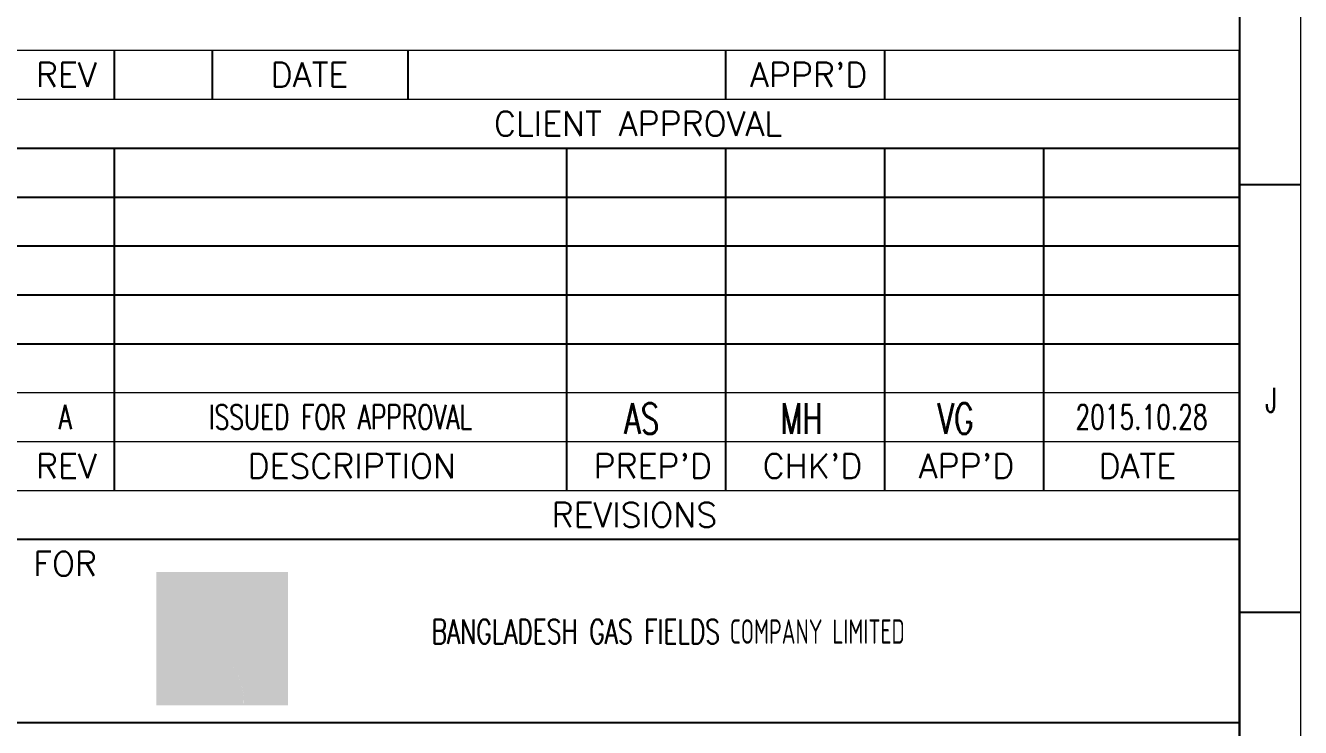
# Model space of a CAD drawing. Header units: inches. Extents: x 19 to 689223, y 34 to 210034.
# Drawn here: x 637095 to 689223, y 30335 to 59050 of the extents above; entities that cross this region are included whole.
import ezdxf
from ezdxf.enums import TextEntityAlignment as Align

# ---------------------------------------------------------------- set-up
doc = ezdxf.new("R2010")
doc.units = ezdxf.units.IN
doc.header["$MEASUREMENT"] = 0
doc.layers.add('TEG BORDER', color=7, linetype='Continuous')
doc.styles.add('HZTXT', font='txt_qlt.shx', dxfattribs={"width": 0.7, "bigfont": 'hztxt.shx'})
doc.styles.add('TEG BORDER', font='txt_qlt.shx', dxfattribs={"width": 0.7, "bigfont": 'hztxt.shx'})

# ---------------------------------------------------------------- blocks, each defined once
blk = doc.blocks.new('BGFCL LOGO')
at = {"layer": 'TEG BORDER', "true_color": 0x208000}
h = blk.add_hatch(color=86, dxfattribs=at)
h.dxf.hatch_style = 1
h.paths.add_polyline_path([(-3.31, 4.65, -0.3364), (2.71, 2.93, -0.250293), (3.33, -2.75, -0.115757), (2.01, -5.01, -0.015601), (2, -5.33), (5.62, -5.33), (5.62, 5.56), (-5.16, 5.56), (-5.16, -5.33), (-1.15, -5.33, -0.422857), (-2.28, -1.04), (-1.92, -0.6, 0.077855), (-0.93, 1.08, 0.501674)])
h.paths.add_polyline_path([(-0.38, -1.74), (-0.38, -2.98, -0.544237), (0.13, -4.2, -0.111771), (-0.61, -4.84), (-0.61, 0.45), (-1.01, 0.45), (-1.01, -5.33), (-0.51, -5.33, 0.705169)], flags=17)
at = {"layer": 'TEG BORDER', "true_color": 0xf9d406}
h = blk.add_hatch(color=40, dxfattribs=at)
h.dxf.hatch_style = 1
h.paths.add_polyline_path([(2.71, 2.93, 0.3364), (-3.31, 4.65, -0.501674), (-0.93, 1.08, -0.077855), (-1.92, -0.6), (-2.28, -1.04, 0.422857), (-1.15, -5.33), (-1.01, -5.33), (-1.01, 0.45), (-0.61, 0.45), (-0.61, -4.84, 0.111771), (0.13, -4.2, 0.544237), (-0.38, -2.98), (-0.38, -1.74, -0.705169), (-0.51, -5.33), (1.56, -5.33, 0.232253), (0.32, -1.88, -0.645373), (1.43, 0.43), (1.43, -0.74, 0.666027), (0.98, -1.97, -0.15986), (2.01, -5.01, 0.115757), (3.33, -2.75, 0.250293)])
at = {"layer": 'TEG BORDER', "true_color": 0xfa0505}
h = blk.add_hatch(color=1, dxfattribs=at)
h.dxf.hatch_style = 1
h.paths.add_polyline_path([(1.43, 0.43, 0.645373), (0.32, -1.88, -0.232253), (1.56, -5.33), (2, -5.33, 0.175899), (0.98, -1.97, -0.666027), (1.43, -0.74)])
blk = doc.blocks.new('TEG BORDER A2')
for p, q in [((589, 5), (589, 116)), ((594, 105), (589, 105)), ((594, 70), (589, 70))]:
    blk.add_line(p, q)
at = {"color": 5, "lineweight": 15}
blk.add_lwpolyline([(0, 420), (594, 420), (594, 0), (0, 0)], close=True, dxfattribs=at)
blk.add_lwpolyline([(5, 415), (589, 415), (589, 5), (5, 5)], close=True)
at = {"layer": 'TEG BORDER', "lineweight": 15}
for p, q in [((489, 116), (589, 116)), ((489, 112), (589, 112)), ((489, 88), (589, 88)), ((489, 88), (589, 88)), ((489, 84), (589, 84)), ((489, 80), (589, 80))]:
    blk.add_line(p, q, dxfattribs=at)
at = {"layer": 'TEG BORDER'}
for p, q in [((497, 116), (497, 112)), ((505, 116), (505, 112)), ((521, 116), (521, 112)), ((547, 112), (547, 116)), ((560, 112), (560, 116)), ((489, 108), (589, 108)), ((497, 108), (497, 80)), ((534, 80), (534, 108)), ((547, 80), (547, 108)), ((560, 80), (560, 108)), ((573, 80), (573, 108)), ((489, 104), (589, 104)), ((489, 100), (589, 100)), ((489, 96), (589, 96)), ((489, 92), (589, 92)), ((489, 76), (589, 76))]:
    blk.add_line(p, q, dxfattribs=at)
at = {"layer": 'TEG BORDER', "color": 0}
blk.add_line((489, 61), (589, 61), dxfattribs=at)
blk.add_blockref('BGFCL LOGO', (505.59, 67.76))
at = {"insert": (592.09, 88.39), "char_height": 2, "width": 2, "attachment_point": 3, "style": 'TEG BORDER'}
blk.add_mtext('J', dxfattribs=at)
at = {"layer": 'TEG BORDER', "style": 'TEG BORDER'}
for s, p in [('REV', (490.6, 113)), ('DATE', (509.8, 113)), ("APPR'D", (548.99, 113)), ('CLIENT APPROVAL', (528.05, 109)), ('REV', (490.6, 81)), ('DESCRIPTION', (507.9, 81)), ("PREP'D", (536.19, 81)), ("CHK'D", (550.03, 81)), ("APP'D", (562.79, 81)), ('DATE', (577.49, 81)), ('REVISIONS', (532.76, 77)), (' FOR', (489, 73))]:
    blk.add_text(s, height=2, dxfattribs=at).set_placement(p)
at = {"layer": 'TEG BORDER', "lineweight": 25, "insert": (522.95, 68.45), "char_height": 2, "width": 66.0476, "attachment_point": 4, "style": 'TEG BORDER'}
blk.add_mtext('{\\C7;BANGLADESH GAS FIELDS\\Fisocp3|c134; CO\\Fisocp3|c0;MPANY\\Fisocp3|c134; L\\Fisocp3|c0;IMI\\Fisocp3|c134;T\\Fisocp3|c0;E\\Fisocp3|c134;D}', dxfattribs=at)

msp = doc.modelspace()

# ---------------------------------------------------------------- block references
at = {"xscale": 499.99999983125, "yscale": 499.99999983125, "zscale": 499.99999983125}
msp.add_blockref('TEG BORDER A2', (392223.4951, 34.1456), dxfattribs=at)

# ---------------------------------------------------------------- texts
at = {"layer": 'TEG BORDER', "style": 'HZTXT', "width": 0.7}
for s, p in [('A', (638723.4951, 43034.1456)), ('ISSUED FOR APPROVAL', (649973.4951, 43034.1456)), ('2015.10.28', (682723.495, 43034.1456))]:
    msp.add_text(s, height=1000, dxfattribs=at).set_placement(p, align=Align.MIDDLE_CENTER)
at = {"layer": 'TEG BORDER', "color": 7, "style": 'HZTXT', "width": 0.7}
for s, p in [('AS', (662288.5854, 42345.1837)), ('MH', (668819.7223, 42345.1837)), ('VG', (675120.8903, 42345.1837))]:
    msp.add_text(s, height=1250, dxfattribs=at).set_placement(p, align=Align.CENTER)

doc.saveas('drawing.dxf')
